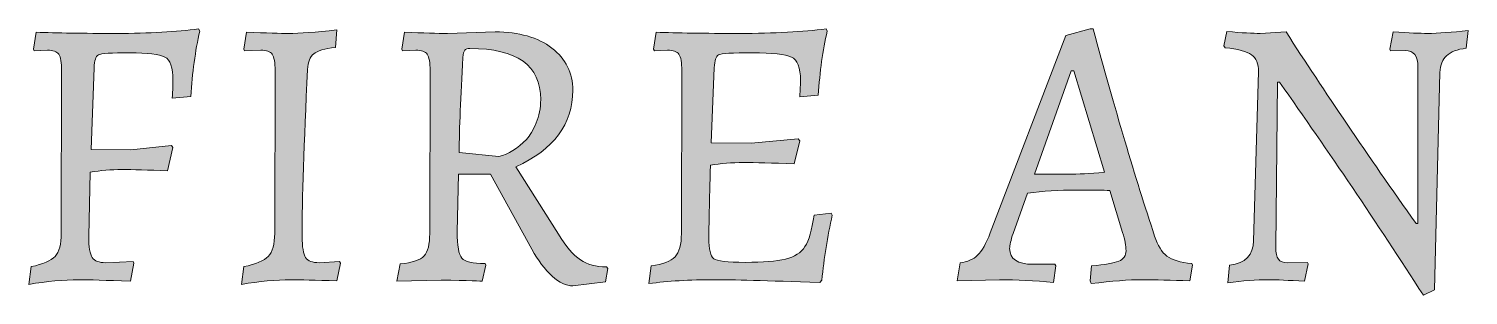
# Model space of a CAD drawing. Header units: inches. Extents: x 30.96 to 37.97, y -31.95 to -24.6.
# Drawn here: x 31.127 to 34.23, y -31.95 to -31.376 of the extents above; entities that cross this region are included whole.
import ezdxf

# ---------------------------------------------------------------- set-up
doc = ezdxf.new("R2010")
doc.units = ezdxf.units.IN
doc.header["$MEASUREMENT"] = 0
doc.layers.add('Layer 3', color=7, linetype='Continuous')

msp = doc.modelspace()

# ---------------------------------------------------------------- hatches: boundary and pattern name
at = {"layer": 'Layer 3', "true_color": 0xffffff}
h = msp.add_hatch(color=7, dxfattribs=at)
h.dxf.hatch_style = 2
edge = h.paths.add_edge_path()
edge.add_spline(control_points=[(31.3463, -31.9205), (31.2935, -31.9182), (31.2566, -31.9171), (31.2354, -31.9171), (31.2021, -31.9171), (31.166, -31.9205), (31.1271, -31.9271), (31.1271, -31.9271), (31.1321, -31.8888), (31.1321, -31.8888), (31.1577, -31.8838), (31.1749, -31.8764), (31.1838, -31.8667), (31.1927, -31.857), (31.1971, -31.8404), (31.1971, -31.8171), (31.1971, -31.8171), (31.1979, -31.467), (31.1979, -31.467), (31.1979, -31.4492), (31.1959, -31.4373), (31.1917, -31.4311), (31.1875, -31.4251), (31.1793, -31.422), (31.1671, -31.422), (31.1671, -31.422), (31.1388, -31.4236), (31.1388, -31.4236), (31.1388, -31.4236), (31.1371, -31.4203), (31.1371, -31.4203), (31.1371, -31.4203), (31.1429, -31.3836), (31.1429, -31.3836), (31.1868, -31.3853), (31.2445, -31.3861), (31.3159, -31.3861), (31.3873, -31.3861), (31.4464, -31.3828), (31.493, -31.3761), (31.493, -31.3761), (31.4955, -31.3811), (31.4955, -31.3811), (31.4861, -31.4239), (31.4797, -31.4709), (31.4764, -31.522), (31.4764, -31.522), (31.4364, -31.5254), (31.4364, -31.5254), (31.4375, -31.5076), (31.438, -31.4948), (31.438, -31.487), (31.438, -31.4598), (31.4322, -31.4431), (31.4205, -31.437), (31.4088, -31.4309), (31.3834, -31.4278), (31.3442, -31.4278), (31.3051, -31.4278), (31.2827, -31.4293), (31.2771, -31.4324), (31.2716, -31.4355), (31.2685, -31.4448), (31.268, -31.4603), (31.268, -31.4603), (31.2613, -31.6362), (31.2613, -31.6362), (31.2613, -31.6362), (31.3472, -31.6371), (31.3472, -31.6371), (31.3472, -31.6371), (31.4347, -31.6278), (31.4347, -31.6278), (31.4347, -31.6278), (31.438, -31.632), (31.438, -31.632), (31.438, -31.632), (31.4264, -31.682), (31.4264, -31.682), (31.3841, -31.6804), (31.3513, -31.6796), (31.328, -31.6796), (31.3046, -31.6796), (31.2819, -31.6815), (31.2596, -31.6854), (31.2596, -31.6854), (31.2563, -31.8238), (31.2563, -31.8238), (31.2563, -31.8465), (31.2588, -31.8617), (31.2638, -31.8692), (31.2688, -31.8767), (31.2785, -31.8804), (31.293, -31.8804), (31.293, -31.8804), (31.3522, -31.878), (31.3522, -31.878), (31.3522, -31.878), (31.3538, -31.8812), (31.3538, -31.8812), (31.3538, -31.8812), (31.3463, -31.9205), (31.3463, -31.9205)], knot_values=[0, 0, 0, 0, 1, 1, 1, 2, 2, 2, 3, 3, 3, 4, 4, 4, 5, 5, 5, 6, 6, 6, 7, 7, 7, 8, 8, 8, 9, 9, 9, 10, 10, 10, 11, 11, 11, 12, 12, 12, 13, 13, 13, 14, 14, 14, 15, 15, 15, 16, 16, 16, 17, 17, 17, 18, 18, 18, 19, 19, 19, 20, 20, 20, 21, 21, 21, 22, 22, 22, 23, 23, 23, 24, 24, 24, 25, 25, 25, 26, 26, 26, 27, 27, 27, 28, 28, 28, 29, 29, 29, 30, 30, 30, 31, 31, 31, 32, 32, 32, 33, 33, 33, 34, 34, 34, 34], degree=3, periodic=1)
h = msp.add_hatch(color=7, dxfattribs=at)
h.dxf.hatch_style = 2
edge = h.paths.add_edge_path()
edge.add_spline(control_points=[(31.7164, -31.8238), (31.7164, -31.8465), (31.7189, -31.8617), (31.7239, -31.8692), (31.7289, -31.8767), (31.7386, -31.8804), (31.7531, -31.8804), (31.7531, -31.8804), (31.7973, -31.878), (31.7973, -31.878), (31.7973, -31.878), (31.799, -31.8812), (31.799, -31.8812), (31.799, -31.8812), (31.7914, -31.9196), (31.7914, -31.9196), (31.7447, -31.9179), (31.7117, -31.9171), (31.6922, -31.9171), (31.66, -31.9171), (31.6244, -31.9205), (31.5855, -31.9271), (31.5855, -31.9271), (31.5906, -31.8888), (31.5906, -31.8888), (31.6167, -31.8838), (31.6343, -31.8764), (31.6435, -31.8667), (31.6526, -31.857), (31.6572, -31.8404), (31.6572, -31.8171), (31.6572, -31.8171), (31.6581, -31.467), (31.6581, -31.467), (31.6581, -31.4492), (31.656, -31.4373), (31.6518, -31.4311), (31.6476, -31.4251), (31.6395, -31.422), (31.6272, -31.422), (31.6272, -31.422), (31.5922, -31.4236), (31.5922, -31.4236), (31.5922, -31.4236), (31.5906, -31.4203), (31.5906, -31.4203), (31.5906, -31.4203), (31.5964, -31.3836), (31.5964, -31.3836), (31.6397, -31.3853), (31.67, -31.3861), (31.6872, -31.3861), (31.7106, -31.3861), (31.7453, -31.3836), (31.7914, -31.3786), (31.7914, -31.3786), (31.7881, -31.4162), (31.7881, -31.4162), (31.7648, -31.4189), (31.7492, -31.4235), (31.7414, -31.4299), (31.7336, -31.4363), (31.7292, -31.4476), (31.7281, -31.4636), (31.7203, -31.6248), (31.7164, -31.7448), (31.7164, -31.8238)], knot_values=[0, 0, 0, 0, 1, 1, 1, 2, 2, 2, 3, 3, 3, 4, 4, 4, 5, 5, 5, 6, 6, 6, 7, 7, 7, 8, 8, 8, 9, 9, 9, 10, 10, 10, 11, 11, 11, 12, 12, 12, 13, 13, 13, 14, 14, 14, 15, 15, 15, 16, 16, 16, 17, 17, 17, 18, 18, 18, 19, 19, 19, 20, 20, 20, 21, 21, 21, 22, 22, 22, 22], degree=3, periodic=1)
h = msp.add_hatch(color=7, dxfattribs=at)
h.dxf.hatch_style = 2
edge = h.paths.add_edge_path()
edge.add_spline(control_points=[(32.2549, -31.4178), (32.2849, -31.4411), (32.2999, -31.4714), (32.2999, -31.5087), (32.2999, -31.5815), (32.2591, -31.6365), (32.1774, -31.6737), (32.1774, -31.6737), (32.2691, -31.8187), (32.2691, -31.8187), (32.2852, -31.8454), (32.3009, -31.8639), (32.3162, -31.8742), (32.3314, -31.8844), (32.3502, -31.8896), (32.3724, -31.8896), (32.3724, -31.8896), (32.3758, -31.8929), (32.3758, -31.8929), (32.3758, -31.8929), (32.3708, -31.9213), (32.3708, -31.9213), (32.3708, -31.9213), (32.2999, -31.9305), (32.2999, -31.9305), (32.286, -31.9305), (32.2711, -31.9233), (32.2553, -31.9092), (32.2395, -31.895), (32.2249, -31.8757), (32.2115, -31.8513), (32.2115, -31.8513), (32.1224, -31.6896), (32.1224, -31.6896), (32.1224, -31.6896), (32.0532, -31.6896), (32.0532, -31.6896), (32.0532, -31.6896), (32.0507, -31.8137), (32.0507, -31.8137), (32.0507, -31.8438), (32.054, -31.8627), (32.0607, -31.8704), (32.0674, -31.8782), (32.084, -31.8821), (32.1107, -31.8821), (32.1107, -31.8821), (32.1123, -31.8854), (32.1123, -31.8854), (32.1123, -31.8854), (32.1049, -31.9205), (32.1049, -31.9205), (32.1049, -31.9199), (32.0754, -31.919), (32.0165, -31.9179), (32.0165, -31.9179), (31.9206, -31.9205), (31.9206, -31.9205), (31.9206, -31.9205), (31.9281, -31.8829), (31.9281, -31.8829), (31.9543, -31.8802), (31.9714, -31.8744), (31.9794, -31.8659), (31.9875, -31.8572), (31.9915, -31.841), (31.9915, -31.8171), (31.9915, -31.8171), (31.9923, -31.467), (31.9923, -31.467), (31.9923, -31.4492), (31.9902, -31.4373), (31.9861, -31.4311), (31.9819, -31.4251), (31.9737, -31.422), (31.9615, -31.422), (31.9615, -31.422), (31.9331, -31.4236), (31.9331, -31.4236), (31.9331, -31.4236), (31.9315, -31.4203), (31.9315, -31.4203), (31.9315, -31.4203), (31.9373, -31.3836), (31.9373, -31.3836), (31.9779, -31.3853), (32.0087, -31.3861), (32.0298, -31.3861), (32.0298, -31.3861), (32.1324, -31.3828), (32.1324, -31.3828), (32.184, -31.3828), (32.2249, -31.3945), (32.2549, -31.4178)], knot_values=[0, 0, 0, 0, 1, 1, 1, 2, 2, 2, 3, 3, 3, 4, 4, 4, 5, 5, 5, 6, 6, 6, 7, 7, 7, 8, 8, 8, 9, 9, 9, 10, 10, 10, 11, 11, 11, 12, 12, 12, 13, 13, 13, 14, 14, 14, 15, 15, 15, 16, 16, 16, 17, 17, 17, 18, 18, 18, 19, 19, 19, 20, 20, 20, 21, 21, 21, 22, 22, 22, 23, 23, 23, 24, 24, 24, 25, 25, 25, 26, 26, 26, 27, 27, 27, 28, 28, 28, 29, 29, 29, 30, 30, 30, 31, 31, 31, 31], degree=3, periodic=1)
edge = h.paths.add_edge_path()
edge.add_spline(control_points=[(32.2307, -31.5286), (32.2307, -31.4553), (32.1799, -31.4186), (32.0782, -31.4186), (32.0726, -31.4186), (32.0689, -31.4199), (32.0669, -31.4224), (32.065, -31.4249), (32.0637, -31.43), (32.0632, -31.4378), (32.0582, -31.5228), (32.0554, -31.5912), (32.0548, -31.6429), (32.0548, -31.6429), (32.1407, -31.6512), (32.1407, -31.6512), (32.1612, -31.6462), (32.181, -31.634), (32.1999, -31.6146), (32.2077, -31.6062), (32.2147, -31.5944), (32.2212, -31.5791), (32.2275, -31.5638), (32.2307, -31.547), (32.2307, -31.5286)], knot_values=[0, 0, 0, 0, 1, 1, 1, 2, 2, 2, 3, 3, 3, 4, 4, 4, 5, 5, 5, 6, 6, 6, 7, 7, 7, 8, 8, 8, 8], degree=3, periodic=1)
h = msp.add_hatch(color=7, dxfattribs=at)
h.dxf.hatch_style = 2
edge = h.paths.add_edge_path()
edge.add_spline(control_points=[(32.5983, -31.622), (32.5983, -31.622), (32.6842, -31.6229), (32.6842, -31.6229), (32.6842, -31.6229), (32.7859, -31.6137), (32.7859, -31.6137), (32.7859, -31.6137), (32.7892, -31.6178), (32.7892, -31.6178), (32.7892, -31.6178), (32.7775, -31.6671), (32.7775, -31.6671), (32.7297, -31.6654), (32.6932, -31.6645), (32.6679, -31.6645), (32.6426, -31.6645), (32.6189, -31.6665), (32.5967, -31.6704), (32.5944, -31.7504), (32.5933, -31.8026), (32.5933, -31.8271), (32.5933, -31.8515), (32.5968, -31.8664), (32.6037, -31.8717), (32.6107, -31.877), (32.6333, -31.8796), (32.6717, -31.8796), (32.71, -31.8796), (32.7389, -31.8772), (32.7584, -31.8725), (32.7778, -31.8678), (32.7918, -31.8589), (32.8005, -31.8458), (32.8091, -31.8328), (32.8156, -31.8101), (32.82, -31.7779), (32.82, -31.7779), (32.8567, -31.7737), (32.8567, -31.7737), (32.8567, -31.7737), (32.8592, -31.7779), (32.8592, -31.7779), (32.8492, -31.824), (32.8417, -31.8707), (32.8367, -31.9179), (32.8367, -31.9179), (32.8325, -31.9229), (32.8325, -31.9229), (32.717, -31.919), (32.6414, -31.9171), (32.6058, -31.9171), (32.5513, -31.9171), (32.5041, -31.9199), (32.4641, -31.9254), (32.4641, -31.9254), (32.4691, -31.8871), (32.4691, -31.8871), (32.4941, -31.8838), (32.5112, -31.8772), (32.5204, -31.8675), (32.5295, -31.8578), (32.5341, -31.841), (32.5341, -31.8171), (32.5341, -31.8171), (32.535, -31.467), (32.535, -31.467), (32.535, -31.4492), (32.5329, -31.4373), (32.5287, -31.4311), (32.5245, -31.4251), (32.5164, -31.422), (32.5041, -31.422), (32.5041, -31.422), (32.4758, -31.4236), (32.4758, -31.4236), (32.4758, -31.4236), (32.4741, -31.4203), (32.4741, -31.4203), (32.4741, -31.4203), (32.4799, -31.3836), (32.4799, -31.3836), (32.5238, -31.3853), (32.5836, -31.3861), (32.6592, -31.3861), (32.7347, -31.3861), (32.797, -31.3828), (32.8459, -31.3761), (32.8459, -31.3761), (32.8484, -31.3811), (32.8484, -31.3811), (32.8389, -31.4223), (32.8325, -31.4684), (32.8292, -31.5195), (32.8292, -31.5195), (32.7892, -31.5228), (32.7892, -31.5228), (32.7903, -31.5067), (32.7909, -31.4948), (32.7909, -31.487), (32.7909, -31.4598), (32.7843, -31.4431), (32.7713, -31.437), (32.7582, -31.4309), (32.7302, -31.4278), (32.6871, -31.4278), (32.644, -31.4278), (32.6197, -31.4293), (32.6142, -31.4324), (32.6086, -31.4355), (32.6055, -31.4448), (32.605, -31.4603), (32.605, -31.4603), (32.5983, -31.622), (32.5983, -31.622)], knot_values=[0, 0, 0, 0, 1, 1, 1, 2, 2, 2, 3, 3, 3, 4, 4, 4, 5, 5, 5, 6, 6, 6, 7, 7, 7, 8, 8, 8, 9, 9, 9, 10, 10, 10, 11, 11, 11, 12, 12, 12, 13, 13, 13, 14, 14, 14, 15, 15, 15, 16, 16, 16, 17, 17, 17, 18, 18, 18, 19, 19, 19, 20, 20, 20, 21, 21, 21, 22, 22, 22, 23, 23, 23, 24, 24, 24, 25, 25, 25, 26, 26, 26, 27, 27, 27, 28, 28, 28, 29, 29, 29, 30, 30, 30, 31, 31, 31, 32, 32, 32, 33, 33, 33, 34, 34, 34, 35, 35, 35, 36, 36, 36, 37, 37, 37, 38, 38, 38, 38], degree=3, periodic=1)
h = msp.add_hatch(color=7, dxfattribs=at)
h.dxf.hatch_style = 2
edge = h.paths.add_edge_path()
edge.add_spline(control_points=[(33.4177, -31.9254), (33.4177, -31.9254), (33.4152, -31.9196), (33.4152, -31.9196), (33.4152, -31.9196), (33.4185, -31.8871), (33.4185, -31.8871), (33.4469, -31.8849), (33.4663, -31.8816), (33.4768, -31.8771), (33.4874, -31.8727), (33.4927, -31.8651), (33.4927, -31.8546), (33.4927, -31.844), (33.4902, -31.831), (33.4852, -31.8154), (33.4852, -31.8154), (33.4577, -31.7246), (33.4577, -31.7246), (33.4443, -31.724), (33.4199, -31.7237), (33.3843, -31.7237), (33.3488, -31.7237), (33.314, -31.7259), (33.2801, -31.7304), (33.2801, -31.7304), (33.2493, -31.8171), (33.2493, -31.8171), (33.2443, -31.8321), (33.2418, -31.8429), (33.2418, -31.8496), (33.2418, -31.8724), (33.2585, -31.8838), (33.2918, -31.8838), (33.2918, -31.8838), (33.3393, -31.8838), (33.3393, -31.8838), (33.3393, -31.8838), (33.341, -31.8871), (33.341, -31.8871), (33.341, -31.8871), (33.336, -31.9229), (33.336, -31.9229), (33.2954, -31.919), (33.2568, -31.9171), (33.2201, -31.9171), (33.2201, -31.9171), (33.1284, -31.9196), (33.1284, -31.9196), (33.1284, -31.9196), (33.1351, -31.8804), (33.1351, -31.8804), (33.1507, -31.8787), (33.1631, -31.8733), (33.1726, -31.8642), (33.182, -31.855), (33.1912, -31.8391), (33.2001, -31.8162), (33.2001, -31.8162), (33.3627, -31.3903), (33.3627, -31.3903), (33.3627, -31.3903), (33.4152, -31.3761), (33.4152, -31.3761), (33.4152, -31.3761), (33.4218, -31.3761), (33.4218, -31.3761), (33.4685, -31.549), (33.5127, -31.6979), (33.5544, -31.8229), (33.561, -31.8435), (33.5699, -31.8579), (33.581, -31.8663), (33.5922, -31.8746), (33.6099, -31.8799), (33.6344, -31.8821), (33.6344, -31.8821), (33.6361, -31.8854), (33.6361, -31.8854), (33.6361, -31.8854), (33.6302, -31.9196), (33.6302, -31.9196), (33.5902, -31.9179), (33.5559, -31.9171), (33.5273, -31.9171), (33.4987, -31.9171), (33.4621, -31.9199), (33.4177, -31.9254)], knot_values=[0, 0, 0, 0, 1, 1, 1, 2, 2, 2, 3, 3, 3, 4, 4, 4, 5, 5, 5, 6, 6, 6, 7, 7, 7, 8, 8, 8, 9, 9, 9, 10, 10, 10, 11, 11, 11, 12, 12, 12, 13, 13, 13, 14, 14, 14, 15, 15, 15, 16, 16, 16, 17, 17, 17, 18, 18, 18, 19, 19, 19, 20, 20, 20, 21, 21, 21, 22, 22, 22, 23, 23, 23, 24, 24, 24, 25, 25, 25, 26, 26, 26, 27, 27, 27, 28, 28, 28, 29, 29, 29, 29], degree=3, periodic=1)
edge = h.paths.add_edge_path()
edge.add_spline(control_points=[(33.3685, -31.6896), (33.3885, -31.6896), (33.4143, -31.6881), (33.446, -31.6854), (33.446, -31.6854), (33.3802, -31.467), (33.3802, -31.467), (33.3802, -31.467), (33.3743, -31.467), (33.3743, -31.467), (33.3743, -31.467), (33.2951, -31.6896), (33.2951, -31.6896), (33.2951, -31.6896), (33.3685, -31.6896), (33.3685, -31.6896)], knot_values=[0, 0, 0, 0, 1, 1, 1, 2, 2, 2, 3, 3, 3, 4, 4, 4, 5, 5, 5, 5], degree=3, periodic=1)
h = msp.add_hatch(color=7, dxfattribs=at)
h.dxf.hatch_style = 2
edge = h.paths.add_edge_path()
edge.add_spline(control_points=[(34.122, -31.7962), (34.122, -31.7962), (34.122, -31.4587), (34.122, -31.4587), (34.122, -31.4347), (34.1129, -31.4228), (34.0945, -31.4228), (34.0945, -31.4228), (34.0628, -31.4236), (34.0628, -31.4236), (34.0628, -31.4236), (34.0612, -31.4203), (34.0612, -31.4203), (34.0612, -31.4203), (34.0687, -31.3828), (34.0687, -31.3828), (34.1026, -31.385), (34.127, -31.3861), (34.142, -31.3861), (34.1665, -31.3861), (34.1959, -31.3839), (34.2304, -31.3795), (34.2304, -31.3795), (34.2262, -31.4178), (34.2262, -31.4178), (34.2068, -31.4206), (34.1926, -31.426), (34.1837, -31.4341), (34.1748, -31.4421), (34.1701, -31.4542), (34.1695, -31.4703), (34.1695, -31.4703), (34.1579, -31.9388), (34.1579, -31.9388), (34.1579, -31.9388), (34.1337, -31.9505), (34.1337, -31.9505), (34.0331, -31.7943), (33.9298, -31.6412), (33.8236, -31.4912), (33.8236, -31.4912), (33.8195, -31.4912), (33.8195, -31.4912), (33.8195, -31.4912), (33.8153, -31.8471), (33.8153, -31.8471), (33.8153, -31.8593), (33.8172, -31.8679), (33.8211, -31.8729), (33.825, -31.878), (33.8317, -31.8804), (33.8411, -31.8804), (33.8411, -31.8804), (33.8836, -31.8796), (33.8836, -31.8796), (33.8836, -31.8796), (33.8853, -31.8829), (33.8853, -31.8829), (33.8853, -31.8829), (33.8778, -31.9205), (33.8778, -31.9205), (33.8428, -31.9182), (33.8169, -31.9171), (33.8003, -31.9171), (33.7736, -31.9171), (33.7441, -31.9193), (33.7119, -31.9238), (33.7119, -31.9238), (33.7161, -31.8854), (33.7161, -31.8854), (33.75, -31.8816), (33.7672, -31.864), (33.7678, -31.8329), (33.7678, -31.8329), (33.7786, -31.4687), (33.7786, -31.4687), (33.7786, -31.4514), (33.7735, -31.4392), (33.7632, -31.432), (33.7529, -31.4247), (33.7339, -31.4198), (33.7061, -31.417), (33.7061, -31.417), (33.7036, -31.4128), (33.7036, -31.4128), (33.7036, -31.4128), (33.7103, -31.382), (33.7103, -31.382), (33.7425, -31.3847), (33.7664, -31.3861), (33.7819, -31.3861), (33.7819, -31.3861), (33.8378, -31.3828), (33.8378, -31.3828), (33.92, -31.5106), (34.0134, -31.6484), (34.1179, -31.7962), (34.1179, -31.7962), (34.122, -31.7962), (34.122, -31.7962)], knot_values=[0, 0, 0, 0, 1, 1, 1, 2, 2, 2, 3, 3, 3, 4, 4, 4, 5, 5, 5, 6, 6, 6, 7, 7, 7, 8, 8, 8, 9, 9, 9, 10, 10, 10, 11, 11, 11, 12, 12, 12, 13, 13, 13, 14, 14, 14, 15, 15, 15, 16, 16, 16, 17, 17, 17, 18, 18, 18, 19, 19, 19, 20, 20, 20, 21, 21, 21, 22, 22, 22, 23, 23, 23, 24, 24, 24, 25, 25, 25, 26, 26, 26, 27, 27, 27, 28, 28, 28, 29, 29, 29, 30, 30, 30, 31, 31, 31, 32, 32, 32, 33, 33, 33, 33], degree=3, periodic=1)

# ---------------------------------------------------------------- linework, layer by layer
at = {"layer": 'Layer 3', "lineweight": 0}
for points, knots in [([(31.3463, -31.9205), (31.2935, -31.9182), (31.2566, -31.9171), (31.2354, -31.9171), (31.2021, -31.9171), (31.166, -31.9205), (31.1271, -31.9271), (31.1271, -31.9271), (31.1321, -31.8888), (31.1321, -31.8888), (31.1577, -31.8838), (31.1749, -31.8764), (31.1838, -31.8667), (31.1927, -31.857), (31.1971, -31.8404), (31.1971, -31.8171), (31.1971, -31.8171), (31.1979, -31.467), (31.1979, -31.467), (31.1979, -31.4492), (31.1959, -31.4373), (31.1917, -31.4311), (31.1875, -31.4251), (31.1793, -31.422), (31.1671, -31.422), (31.1671, -31.422), (31.1388, -31.4236), (31.1388, -31.4236), (31.1388, -31.4236), (31.1371, -31.4203), (31.1371, -31.4203), (31.1371, -31.4203), (31.1429, -31.3836), (31.1429, -31.3836), (31.1868, -31.3853), (31.2445, -31.3861), (31.3159, -31.3861), (31.3873, -31.3861), (31.4464, -31.3828), (31.493, -31.3761), (31.493, -31.3761), (31.4955, -31.3811), (31.4955, -31.3811), (31.4861, -31.4239), (31.4797, -31.4709), (31.4764, -31.522), (31.4764, -31.522), (31.4364, -31.5254), (31.4364, -31.5254), (31.4375, -31.5076), (31.438, -31.4948), (31.438, -31.487), (31.438, -31.4598), (31.4322, -31.4431), (31.4205, -31.437), (31.4088, -31.4309), (31.3834, -31.4278), (31.3442, -31.4278), (31.3051, -31.4278), (31.2827, -31.4293), (31.2771, -31.4324), (31.2716, -31.4355), (31.2685, -31.4448), (31.268, -31.4603), (31.268, -31.4603), (31.2613, -31.6362), (31.2613, -31.6362), (31.2613, -31.6362), (31.3472, -31.6371), (31.3472, -31.6371), (31.3472, -31.6371), (31.4347, -31.6278), (31.4347, -31.6278), (31.4347, -31.6278), (31.438, -31.632), (31.438, -31.632), (31.438, -31.632), (31.4264, -31.682), (31.4264, -31.682), (31.3841, -31.6804), (31.3513, -31.6796), (31.328, -31.6796), (31.3046, -31.6796), (31.2819, -31.6815), (31.2596, -31.6854), (31.2596, -31.6854), (31.2563, -31.8238), (31.2563, -31.8238), (31.2563, -31.8465), (31.2588, -31.8617), (31.2638, -31.8692), (31.2688, -31.8767), (31.2785, -31.8804), (31.293, -31.8804), (31.293, -31.8804), (31.3522, -31.878), (31.3522, -31.878), (31.3522, -31.878), (31.3538, -31.8812), (31.3538, -31.8812), (31.3538, -31.8812), (31.3463, -31.9205), (31.3463, -31.9205)], [0, 0, 0, 0, 1, 1, 1, 2, 2, 2, 3, 3, 3, 4, 4, 4, 5, 5, 5, 6, 6, 6, 7, 7, 7, 8, 8, 8, 9, 9, 9, 10, 10, 10, 11, 11, 11, 12, 12, 12, 13, 13, 13, 14, 14, 14, 15, 15, 15, 16, 16, 16, 17, 17, 17, 18, 18, 18, 19, 19, 19, 20, 20, 20, 21, 21, 21, 22, 22, 22, 23, 23, 23, 24, 24, 24, 25, 25, 25, 26, 26, 26, 27, 27, 27, 28, 28, 28, 29, 29, 29, 30, 30, 30, 31, 31, 31, 32, 32, 32, 33, 33, 33, 34, 34, 34, 34]), ([(31.7164, -31.8238), (31.7164, -31.8465), (31.7189, -31.8617), (31.7239, -31.8692), (31.7289, -31.8767), (31.7386, -31.8804), (31.7531, -31.8804), (31.7531, -31.8804), (31.7973, -31.878), (31.7973, -31.878), (31.7973, -31.878), (31.799, -31.8812), (31.799, -31.8812), (31.799, -31.8812), (31.7914, -31.9196), (31.7914, -31.9196), (31.7447, -31.9179), (31.7117, -31.9171), (31.6922, -31.9171), (31.66, -31.9171), (31.6244, -31.9205), (31.5855, -31.9271), (31.5855, -31.9271), (31.5906, -31.8888), (31.5906, -31.8888), (31.6167, -31.8838), (31.6343, -31.8764), (31.6435, -31.8667), (31.6526, -31.857), (31.6572, -31.8404), (31.6572, -31.8171), (31.6572, -31.8171), (31.6581, -31.467), (31.6581, -31.467), (31.6581, -31.4492), (31.656, -31.4373), (31.6518, -31.4311), (31.6476, -31.4251), (31.6395, -31.422), (31.6272, -31.422), (31.6272, -31.422), (31.5922, -31.4236), (31.5922, -31.4236), (31.5922, -31.4236), (31.5906, -31.4203), (31.5906, -31.4203), (31.5906, -31.4203), (31.5964, -31.3836), (31.5964, -31.3836), (31.6397, -31.3853), (31.67, -31.3861), (31.6872, -31.3861), (31.7106, -31.3861), (31.7453, -31.3836), (31.7914, -31.3786), (31.7914, -31.3786), (31.7881, -31.4162), (31.7881, -31.4162), (31.7648, -31.4189), (31.7492, -31.4235), (31.7414, -31.4299), (31.7336, -31.4363), (31.7292, -31.4476), (31.7281, -31.4636), (31.7203, -31.6248), (31.7164, -31.7448), (31.7164, -31.8238)], [0, 0, 0, 0, 1, 1, 1, 2, 2, 2, 3, 3, 3, 4, 4, 4, 5, 5, 5, 6, 6, 6, 7, 7, 7, 8, 8, 8, 9, 9, 9, 10, 10, 10, 11, 11, 11, 12, 12, 12, 13, 13, 13, 14, 14, 14, 15, 15, 15, 16, 16, 16, 17, 17, 17, 18, 18, 18, 19, 19, 19, 20, 20, 20, 21, 21, 21, 22, 22, 22, 22]), ([(32.2549, -31.4178), (32.2849, -31.4411), (32.2999, -31.4714), (32.2999, -31.5087), (32.2999, -31.5815), (32.2591, -31.6365), (32.1774, -31.6737), (32.1774, -31.6737), (32.2691, -31.8187), (32.2691, -31.8187), (32.2852, -31.8454), (32.3009, -31.8639), (32.3162, -31.8742), (32.3314, -31.8844), (32.3502, -31.8896), (32.3724, -31.8896), (32.3724, -31.8896), (32.3758, -31.8929), (32.3758, -31.8929), (32.3758, -31.8929), (32.3708, -31.9213), (32.3708, -31.9213), (32.3708, -31.9213), (32.2999, -31.9305), (32.2999, -31.9305), (32.286, -31.9305), (32.2711, -31.9233), (32.2553, -31.9092), (32.2395, -31.895), (32.2249, -31.8757), (32.2115, -31.8513), (32.2115, -31.8513), (32.1224, -31.6896), (32.1224, -31.6896), (32.1224, -31.6896), (32.0532, -31.6896), (32.0532, -31.6896), (32.0532, -31.6896), (32.0507, -31.8137), (32.0507, -31.8137), (32.0507, -31.8438), (32.054, -31.8627), (32.0607, -31.8704), (32.0674, -31.8782), (32.084, -31.8821), (32.1107, -31.8821), (32.1107, -31.8821), (32.1123, -31.8854), (32.1123, -31.8854), (32.1123, -31.8854), (32.1049, -31.9205), (32.1049, -31.9205), (32.1049, -31.9199), (32.0754, -31.919), (32.0165, -31.9179), (32.0165, -31.9179), (31.9206, -31.9205), (31.9206, -31.9205), (31.9206, -31.9205), (31.9281, -31.8829), (31.9281, -31.8829), (31.9543, -31.8802), (31.9714, -31.8744), (31.9794, -31.8659), (31.9875, -31.8572), (31.9915, -31.841), (31.9915, -31.8171), (31.9915, -31.8171), (31.9923, -31.467), (31.9923, -31.467), (31.9923, -31.4492), (31.9902, -31.4373), (31.9861, -31.4311), (31.9819, -31.4251), (31.9737, -31.422), (31.9615, -31.422), (31.9615, -31.422), (31.9331, -31.4236), (31.9331, -31.4236), (31.9331, -31.4236), (31.9315, -31.4203), (31.9315, -31.4203), (31.9315, -31.4203), (31.9373, -31.3836), (31.9373, -31.3836), (31.9779, -31.3853), (32.0087, -31.3861), (32.0298, -31.3861), (32.0298, -31.3861), (32.1324, -31.3828), (32.1324, -31.3828), (32.184, -31.3828), (32.2249, -31.3945), (32.2549, -31.4178)], [0, 0, 0, 0, 1, 1, 1, 2, 2, 2, 3, 3, 3, 4, 4, 4, 5, 5, 5, 6, 6, 6, 7, 7, 7, 8, 8, 8, 9, 9, 9, 10, 10, 10, 11, 11, 11, 12, 12, 12, 13, 13, 13, 14, 14, 14, 15, 15, 15, 16, 16, 16, 17, 17, 17, 18, 18, 18, 19, 19, 19, 20, 20, 20, 21, 21, 21, 22, 22, 22, 23, 23, 23, 24, 24, 24, 25, 25, 25, 26, 26, 26, 27, 27, 27, 28, 28, 28, 29, 29, 29, 30, 30, 30, 31, 31, 31, 31]), ([(32.5983, -31.622), (32.5983, -31.622), (32.6842, -31.6229), (32.6842, -31.6229), (32.6842, -31.6229), (32.7859, -31.6137), (32.7859, -31.6137), (32.7859, -31.6137), (32.7892, -31.6178), (32.7892, -31.6178), (32.7892, -31.6178), (32.7775, -31.6671), (32.7775, -31.6671), (32.7297, -31.6654), (32.6932, -31.6645), (32.6679, -31.6645), (32.6426, -31.6645), (32.6189, -31.6665), (32.5967, -31.6704), (32.5944, -31.7504), (32.5933, -31.8026), (32.5933, -31.8271), (32.5933, -31.8515), (32.5968, -31.8664), (32.6037, -31.8717), (32.6107, -31.877), (32.6333, -31.8796), (32.6717, -31.8796), (32.71, -31.8796), (32.7389, -31.8772), (32.7584, -31.8725), (32.7778, -31.8678), (32.7918, -31.8589), (32.8005, -31.8458), (32.8091, -31.8328), (32.8156, -31.8101), (32.82, -31.7779), (32.82, -31.7779), (32.8567, -31.7737), (32.8567, -31.7737), (32.8567, -31.7737), (32.8592, -31.7779), (32.8592, -31.7779), (32.8492, -31.824), (32.8417, -31.8707), (32.8367, -31.9179), (32.8367, -31.9179), (32.8325, -31.9229), (32.8325, -31.9229), (32.717, -31.919), (32.6414, -31.9171), (32.6058, -31.9171), (32.5513, -31.9171), (32.5041, -31.9199), (32.4641, -31.9254), (32.4641, -31.9254), (32.4691, -31.8871), (32.4691, -31.8871), (32.4941, -31.8838), (32.5112, -31.8772), (32.5204, -31.8675), (32.5295, -31.8578), (32.5341, -31.841), (32.5341, -31.8171), (32.5341, -31.8171), (32.535, -31.467), (32.535, -31.467), (32.535, -31.4492), (32.5329, -31.4373), (32.5287, -31.4311), (32.5245, -31.4251), (32.5164, -31.422), (32.5041, -31.422), (32.5041, -31.422), (32.4758, -31.4236), (32.4758, -31.4236), (32.4758, -31.4236), (32.4741, -31.4203), (32.4741, -31.4203), (32.4741, -31.4203), (32.4799, -31.3836), (32.4799, -31.3836), (32.5238, -31.3853), (32.5836, -31.3861), (32.6592, -31.3861), (32.7347, -31.3861), (32.797, -31.3828), (32.8459, -31.3761), (32.8459, -31.3761), (32.8484, -31.3811), (32.8484, -31.3811), (32.8389, -31.4223), (32.8325, -31.4684), (32.8292, -31.5195), (32.8292, -31.5195), (32.7892, -31.5228), (32.7892, -31.5228), (32.7903, -31.5067), (32.7909, -31.4948), (32.7909, -31.487), (32.7909, -31.4598), (32.7843, -31.4431), (32.7713, -31.437), (32.7582, -31.4309), (32.7302, -31.4278), (32.6871, -31.4278), (32.644, -31.4278), (32.6197, -31.4293), (32.6142, -31.4324), (32.6086, -31.4355), (32.6055, -31.4448), (32.605, -31.4603), (32.605, -31.4603), (32.5983, -31.622), (32.5983, -31.622)], [0, 0, 0, 0, 1, 1, 1, 2, 2, 2, 3, 3, 3, 4, 4, 4, 5, 5, 5, 6, 6, 6, 7, 7, 7, 8, 8, 8, 9, 9, 9, 10, 10, 10, 11, 11, 11, 12, 12, 12, 13, 13, 13, 14, 14, 14, 15, 15, 15, 16, 16, 16, 17, 17, 17, 18, 18, 18, 19, 19, 19, 20, 20, 20, 21, 21, 21, 22, 22, 22, 23, 23, 23, 24, 24, 24, 25, 25, 25, 26, 26, 26, 27, 27, 27, 28, 28, 28, 29, 29, 29, 30, 30, 30, 31, 31, 31, 32, 32, 32, 33, 33, 33, 34, 34, 34, 35, 35, 35, 36, 36, 36, 37, 37, 37, 38, 38, 38, 38]), ([(33.4177, -31.9254), (33.4177, -31.9254), (33.4152, -31.9196), (33.4152, -31.9196), (33.4152, -31.9196), (33.4185, -31.8871), (33.4185, -31.8871), (33.4469, -31.8849), (33.4663, -31.8816), (33.4768, -31.8771), (33.4874, -31.8727), (33.4927, -31.8651), (33.4927, -31.8546), (33.4927, -31.844), (33.4902, -31.831), (33.4852, -31.8154), (33.4852, -31.8154), (33.4577, -31.7246), (33.4577, -31.7246), (33.4443, -31.724), (33.4199, -31.7237), (33.3843, -31.7237), (33.3488, -31.7237), (33.314, -31.7259), (33.2801, -31.7304), (33.2801, -31.7304), (33.2493, -31.8171), (33.2493, -31.8171), (33.2443, -31.8321), (33.2418, -31.8429), (33.2418, -31.8496), (33.2418, -31.8724), (33.2585, -31.8838), (33.2918, -31.8838), (33.2918, -31.8838), (33.3393, -31.8838), (33.3393, -31.8838), (33.3393, -31.8838), (33.341, -31.8871), (33.341, -31.8871), (33.341, -31.8871), (33.336, -31.9229), (33.336, -31.9229), (33.2954, -31.919), (33.2568, -31.9171), (33.2201, -31.9171), (33.2201, -31.9171), (33.1284, -31.9196), (33.1284, -31.9196), (33.1284, -31.9196), (33.1351, -31.8804), (33.1351, -31.8804), (33.1507, -31.8787), (33.1631, -31.8733), (33.1726, -31.8642), (33.182, -31.855), (33.1912, -31.8391), (33.2001, -31.8162), (33.2001, -31.8162), (33.3627, -31.3903), (33.3627, -31.3903), (33.3627, -31.3903), (33.4152, -31.3761), (33.4152, -31.3761), (33.4152, -31.3761), (33.4218, -31.3761), (33.4218, -31.3761), (33.4685, -31.549), (33.5127, -31.6979), (33.5544, -31.8229), (33.561, -31.8435), (33.5699, -31.8579), (33.581, -31.8663), (33.5922, -31.8746), (33.6099, -31.8799), (33.6344, -31.8821), (33.6344, -31.8821), (33.6361, -31.8854), (33.6361, -31.8854), (33.6361, -31.8854), (33.6302, -31.9196), (33.6302, -31.9196), (33.5902, -31.9179), (33.5559, -31.9171), (33.5273, -31.9171), (33.4987, -31.9171), (33.4621, -31.9199), (33.4177, -31.9254)], [0, 0, 0, 0, 1, 1, 1, 2, 2, 2, 3, 3, 3, 4, 4, 4, 5, 5, 5, 6, 6, 6, 7, 7, 7, 8, 8, 8, 9, 9, 9, 10, 10, 10, 11, 11, 11, 12, 12, 12, 13, 13, 13, 14, 14, 14, 15, 15, 15, 16, 16, 16, 17, 17, 17, 18, 18, 18, 19, 19, 19, 20, 20, 20, 21, 21, 21, 22, 22, 22, 23, 23, 23, 24, 24, 24, 25, 25, 25, 26, 26, 26, 27, 27, 27, 28, 28, 28, 29, 29, 29, 29]), ([(34.122, -31.7962), (34.122, -31.7962), (34.122, -31.4587), (34.122, -31.4587), (34.122, -31.4347), (34.1129, -31.4228), (34.0945, -31.4228), (34.0945, -31.4228), (34.0628, -31.4236), (34.0628, -31.4236), (34.0628, -31.4236), (34.0612, -31.4203), (34.0612, -31.4203), (34.0612, -31.4203), (34.0687, -31.3828), (34.0687, -31.3828), (34.1026, -31.385), (34.127, -31.3861), (34.142, -31.3861), (34.1665, -31.3861), (34.1959, -31.3839), (34.2304, -31.3795), (34.2304, -31.3795), (34.2262, -31.4178), (34.2262, -31.4178), (34.2068, -31.4206), (34.1926, -31.426), (34.1837, -31.4341), (34.1748, -31.4421), (34.1701, -31.4542), (34.1695, -31.4703), (34.1695, -31.4703), (34.1579, -31.9388), (34.1579, -31.9388), (34.1579, -31.9388), (34.1337, -31.9505), (34.1337, -31.9505), (34.0331, -31.7943), (33.9298, -31.6412), (33.8236, -31.4912), (33.8236, -31.4912), (33.8195, -31.4912), (33.8195, -31.4912), (33.8195, -31.4912), (33.8153, -31.8471), (33.8153, -31.8471), (33.8153, -31.8593), (33.8172, -31.8679), (33.8211, -31.8729), (33.825, -31.878), (33.8317, -31.8804), (33.8411, -31.8804), (33.8411, -31.8804), (33.8836, -31.8796), (33.8836, -31.8796), (33.8836, -31.8796), (33.8853, -31.8829), (33.8853, -31.8829), (33.8853, -31.8829), (33.8778, -31.9205), (33.8778, -31.9205), (33.8428, -31.9182), (33.8169, -31.9171), (33.8003, -31.9171), (33.7736, -31.9171), (33.7441, -31.9193), (33.7119, -31.9238), (33.7119, -31.9238), (33.7161, -31.8854), (33.7161, -31.8854), (33.75, -31.8816), (33.7672, -31.864), (33.7678, -31.8329), (33.7678, -31.8329), (33.7786, -31.4687), (33.7786, -31.4687), (33.7786, -31.4514), (33.7735, -31.4392), (33.7632, -31.432), (33.7529, -31.4247), (33.7339, -31.4198), (33.7061, -31.417), (33.7061, -31.417), (33.7036, -31.4128), (33.7036, -31.4128), (33.7036, -31.4128), (33.7103, -31.382), (33.7103, -31.382), (33.7425, -31.3847), (33.7664, -31.3861), (33.7819, -31.3861), (33.7819, -31.3861), (33.8378, -31.3828), (33.8378, -31.3828), (33.92, -31.5106), (34.0134, -31.6484), (34.1179, -31.7962), (34.1179, -31.7962), (34.122, -31.7962), (34.122, -31.7962)], [0, 0, 0, 0, 1, 1, 1, 2, 2, 2, 3, 3, 3, 4, 4, 4, 5, 5, 5, 6, 6, 6, 7, 7, 7, 8, 8, 8, 9, 9, 9, 10, 10, 10, 11, 11, 11, 12, 12, 12, 13, 13, 13, 14, 14, 14, 15, 15, 15, 16, 16, 16, 17, 17, 17, 18, 18, 18, 19, 19, 19, 20, 20, 20, 21, 21, 21, 22, 22, 22, 23, 23, 23, 24, 24, 24, 25, 25, 25, 26, 26, 26, 27, 27, 27, 28, 28, 28, 29, 29, 29, 30, 30, 30, 31, 31, 31, 32, 32, 32, 33, 33, 33, 33]), ([(32.2307, -31.5286), (32.2307, -31.4553), (32.1799, -31.4186), (32.0782, -31.4186), (32.0726, -31.4186), (32.0689, -31.4199), (32.0669, -31.4224), (32.065, -31.4249), (32.0637, -31.43), (32.0632, -31.4378), (32.0582, -31.5228), (32.0554, -31.5912), (32.0548, -31.6429), (32.0548, -31.6429), (32.1407, -31.6512), (32.1407, -31.6512), (32.1612, -31.6462), (32.181, -31.634), (32.1999, -31.6146), (32.2077, -31.6062), (32.2147, -31.5944), (32.2212, -31.5791), (32.2275, -31.5638), (32.2307, -31.547), (32.2307, -31.5286)], [0, 0, 0, 0, 1, 1, 1, 2, 2, 2, 3, 3, 3, 4, 4, 4, 5, 5, 5, 6, 6, 6, 7, 7, 7, 8, 8, 8, 8]), ([(33.3685, -31.6896), (33.3885, -31.6896), (33.4143, -31.6881), (33.446, -31.6854), (33.446, -31.6854), (33.3802, -31.467), (33.3802, -31.467), (33.3802, -31.467), (33.3743, -31.467), (33.3743, -31.467), (33.3743, -31.467), (33.2951, -31.6896), (33.2951, -31.6896), (33.2951, -31.6896), (33.3685, -31.6896), (33.3685, -31.6896)], [0, 0, 0, 0, 1, 1, 1, 2, 2, 2, 3, 3, 3, 4, 4, 4, 5, 5, 5, 5])]:
    msp.add_open_spline(points, degree=3, knots=knots, dxfattribs=at)

doc.saveas('drawing.dxf')
